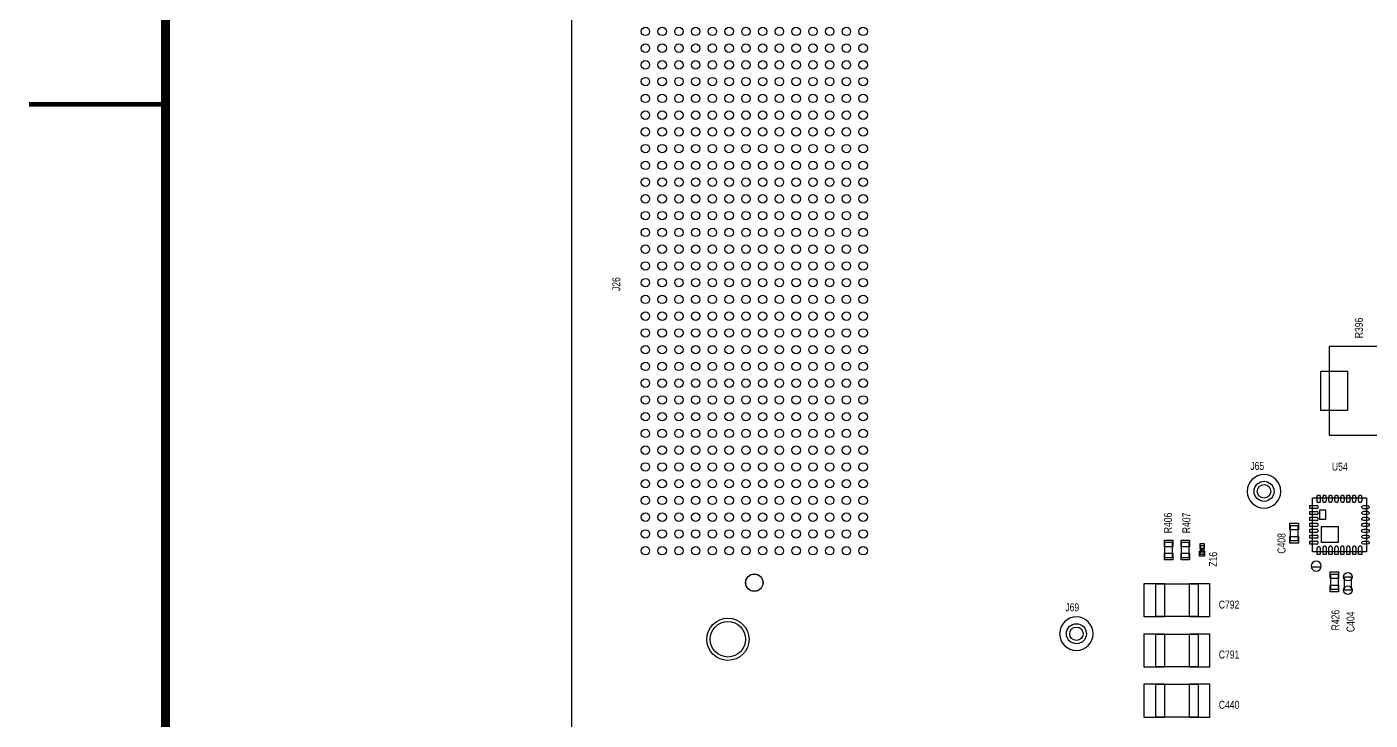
# Model space of a CAD drawing. Extents: x -13164 to 30582, y -10288 to 18382.
# Drawn here: x -13164 to -7150, y 1315 to 4419 of the extents above; entities that cross this region are included whole.
import ezdxf
from ezdxf.enums import TextEntityAlignment as Align

# ---------------------------------------------------------------- set-up
doc = ezdxf.new("R2010")
doc.units = 0
doc.layers.add('DF_ASSEMBLY_NOTES', color=2, linetype='CONTINUOUS')
doc.layers.add('DF_OUTLINE', color=110, linetype='CONTINUOUS')

# ---------------------------------------------------------------- blocks, each defined once
blk = doc.blocks.new('FIGURE_SQUARE')
blk.add_lwpolyline([(-0.5, -0.5), (-0.5, 0.5), (0.5, 0.5), (0.5, -0.5)], close=True)
blk = doc.blocks.new('FIGURE_OBLONG')
blk.add_lwpolyline([(-0.5, -0.125), (-0.5, 0.125), (-0.416, 0.375), (-0.25, 0.5), (0.25, 0.5), (0.416, 0.375), (0.5, 0.125), (0.5, -0.125), (0.416, -0.375), (0.25, -0.5), (-0.25, -0.5), (-0.416, -0.375)], close=True)
blk = doc.blocks.new('FIGURE_CIRCLE')
blk.add_circle((0, 0), 0.5)

msp = doc.modelspace()

# ---------------------------------------------------------------- linework, layer by layer
at = {"layer": 'DF_ASSEMBLY_NOTES'}
for points in [[(-10724.7765, 14363.0372), (-10724.7765, -3353.4988), (1086.2415, -3353.4988), (1086.2415, 14363.0372), (-10724.7765, 14363.0372)], [(-7334.0685, 2591.9342), (-6790.773, 2591.9342), (-6790.773, 2987.6042), (-7334.0685, 2987.6042), (-7334.0685, 2591.9342)], [(-7408.4835, 2068.7012), (-7408.4835, 2310.8327), (-7166.358, 2310.8327), (-7166.358, 2068.7012), (-7408.4835, 2068.7012)], [(-7389.3015, 2262.4142), (-7420.0035, 2262.4142), (-7420.0035, 2276.5742)], [(-7420.0035, 2276.5742), (-7389.3015, 2276.5742)], [(-7389.3015, 2235.8327), (-7420.0035, 2235.8327), (-7420.0035, 2249.9927)], [(-7420.0035, 2249.9927), (-7389.3015, 2249.9927)], [(-7471.92, 2119.2692), (-7471.92, 2185.2692), (-7507.92, 2185.2692), (-7507.92, 2119.2692), (-7471.92, 2119.2692)], [(-7389.3015, 2209.2692), (-7420.0035, 2209.2692), (-7420.0035, 2223.4292)], [(-7420.0035, 2223.4292), (-7389.3015, 2223.4292)], [(-7389.3015, 2182.6892), (-7420.0035, 2182.6892), (-7420.0035, 2196.8492)], [(-7420.0035, 2196.8492), (-7389.3015, 2196.8492)], [(-7389.3015, 2156.1092), (-7420.0035, 2156.1092), (-7420.0035, 2170.2692)], [(-7420.0035, 2170.2692), (-7389.3015, 2170.2692)], [(-8034.42, 2044.2692), (-8034.42, 2110.2692), (-8070.42, 2110.2692), (-8070.42, 2044.2692), (-8034.42, 2044.2692)], [(-7995.42, 2110.2692), (-7995.42, 2044.2692), (-7959.42, 2044.2692), (-7959.42, 2110.2692), (-7995.42, 2110.2692)], [(-7389.3015, 2129.5457), (-7420.0035, 2129.5457), (-7420.0035, 2143.7057)], [(-7420.0035, 2143.7057), (-7389.3015, 2143.7057)], [(-7389.3015, 2102.9642), (-7420.0035, 2102.9642), (-7420.0035, 2117.1242)], [(-7420.0035, 2117.1242), (-7389.3015, 2117.1242)], [(-7891.7835, 2104.7357), (-7913.0565, 2104.7357), (-7913.0565, 2084.0657), (-7907.145, 2084.0657), (-7907.145, 2069.3027), (-7897.695, 2069.3027), (-7897.695, 2084.0657), (-7891.7835, 2084.0657), (-7891.7835, 2104.7357)], [(-7893.42, 2058.5192), (-7893.42, 2096.0192), (-7911.42, 2096.0192), (-7911.42, 2058.5192), (-7893.42, 2058.5192)], [(-7893.42, 2070.5192), (-7893.42, 2084.0192), (-7911.42, 2084.0192), (-7911.42, 2070.5192), (-7893.42, 2070.5192)], [(-7373.358, 2085.2477), (-7373.358, 2056.8947), (-7387.518, 2056.8947)], [(-7387.518, 2056.8947), (-7387.518, 2085.2477)], [(-7346.7765, 2087.8877), (-7346.7765, 2057.1857), (-7360.9365, 2057.1857)], [(-7360.9365, 2057.1857), (-7360.9365, 2087.8877)], [(-7320.1965, 2087.8877), (-7320.1965, 2057.1857), (-7334.3565, 2057.1857)], [(-7334.3565, 2057.1857), (-7334.3565, 2087.8877)], [(-7293.627, 2087.8877), (-7293.627, 2057.1857), (-7307.787, 2057.1857)], [(-7307.787, 2057.1857), (-7307.787, 2087.8877)], [(-7267.053, 2087.8877), (-7267.053, 2057.1857), (-7281.213, 2057.1857)], [(-7281.213, 2057.1857), (-7281.213, 2087.8877)], [(-7240.4835, 2087.8877), (-7240.4835, 2057.1857), (-7254.6435, 2057.1857)], [(-7254.6435, 2057.1857), (-7254.6435, 2087.8877)], [(-7213.9035, 2087.8877), (-7213.9035, 2057.1857), (-7228.0635, 2057.1857)], [(-7228.0635, 2057.1857), (-7228.0635, 2087.8877)], [(-7187.322, 2087.8877), (-7187.322, 2057.1857), (-7201.482, 2057.1857)], [(-7201.482, 2057.1857), (-7201.482, 2087.8877)], [(-7413.4304, 2001.5012), (-7369.0004, 2001.5012)], [(-8109.42, 1778.7692), (-8109.42, 1925.7692), (-7920.42, 1925.7692), (-7920.42, 1778.7692), (-8109.42, 1778.7692)], [(-7291.92, 1901.7692), (-7291.92, 1967.7692), (-7327.92, 1967.7692), (-7327.92, 1901.7692), (-7291.92, 1901.7692)], [(-7234.92, 1957.2692), (-7234.92, 1897.2692), (-7264.92, 1897.2692), (-7264.92, 1957.2692), (-7234.92, 1957.2692)], [(-8109.42, 1553.7692), (-8109.42, 1700.7692), (-7920.42, 1700.7692), (-7920.42, 1553.7692), (-8109.42, 1553.7692)], [(-8109.42, 1328.7692), (-8109.42, 1475.7692), (-7920.42, 1475.7692), (-7920.42, 1328.7692), (-8109.42, 1328.7692)]]:
    msp.add_lwpolyline(points, dxfattribs=at)
for points in [[(-7549.92, 2339.7677, 1), (-7699.92, 2339.7677, 1), (-7549.92, 2339.7677)], [(-7382.2095, 2269.4942, 0.41471), (-7389.3015, 2276.5742)], [(-7389.3015, 2262.4142, 0.41471), (-7382.2095, 2269.4942)], [(-7382.2095, 2242.9127, 0.41471), (-7389.3015, 2249.9927)], [(-7389.3015, 2235.8327, 0.41471), (-7382.2095, 2242.9127)], [(-7382.2095, 2216.3492, 0.41471), (-7389.3015, 2223.4292)], [(-7389.3015, 2209.2692, 0.41471), (-7382.2095, 2216.3492)], [(-7382.2095, 2189.7692, 0.41471), (-7389.3015, 2196.8492)], [(-7389.3015, 2182.6892, 0.41471), (-7382.2095, 2189.7692)], [(-7382.2095, 2163.1892, 0.41471), (-7389.3015, 2170.2692)], [(-7389.3015, 2156.1092, 0.41471), (-7382.2095, 2163.1892)], [(-7382.2095, 2136.6257, 0.41471), (-7389.3015, 2143.7057)], [(-7389.3015, 2129.5457, 0.41471), (-7382.2095, 2136.6257)], [(-7382.2095, 2110.0442, 0.41471), (-7389.3015, 2117.1242)], [(-7389.3015, 2102.9642, 0.41471), (-7382.2095, 2110.0442)], [(-7380.438, 2092.3277, 0.414214), (-7387.518, 2085.2477)], [(-7373.358, 2085.2477, 0.414214), (-7380.438, 2092.3277)], [(-7353.8565, 2094.9797, 0.41471), (-7360.9365, 2087.8877)], [(-7346.7765, 2087.8877, 0.41471), (-7353.8565, 2094.9797)], [(-7327.2765, 2094.9797, 0.41471), (-7334.3565, 2087.8877)], [(-7320.1965, 2087.8877, 0.41471), (-7327.2765, 2094.9797)], [(-7300.707, 2094.9797, 0.41471), (-7307.787, 2087.8877)], [(-7293.627, 2087.8877, 0.41471), (-7300.707, 2094.9797)], [(-7274.133, 2094.9797, 0.41471), (-7281.213, 2087.8877)], [(-7267.053, 2087.8877, 0.41471), (-7274.133, 2094.9797)], [(-7247.5635, 2094.9797, 0.41471), (-7254.6435, 2087.8877)], [(-7240.4835, 2087.8877, 0.41471), (-7247.5635, 2094.9797)], [(-7220.9835, 2094.9797, 0.41471), (-7228.0635, 2087.8877)], [(-7213.9035, 2087.8877, 0.41471), (-7220.9835, 2094.9797)], [(-7194.402, 2094.9797, 0.41471), (-7201.482, 2087.8877)], [(-7187.322, 2087.8877, 0.41471), (-7194.402, 2094.9797)], [(-7368.7216, 2005.0314, 1), (-7413.7092, 2005.0314, 1), (-7368.7216, 2005.0314)], [(-8389.92, 1702.2677, 1), (-8539.92, 1702.2677, 1), (-8389.92, 1702.2677)]]:
    msp.add_lwpolyline(points, format="xyb", dxfattribs=at)
at = {"layer": 'DF_OUTLINE'}
for points, const_width in [([(-12543.311, -9692.519), (29956.689, -9692.519), (29956.689, 17807.481), (-12543.311, 17807.481), (-12543.311, -9692.519)], 40.161), ([(-12553.547, 4072.441), (-13153.547, 4072.441)], 20.079)]:
    msp.add_lwpolyline(points, dxfattribs=dict(at, const_width=const_width))

# ---------------------------------------------------------------- block references
at = {"layer": 'DF_ASSEMBLY_NOTES'}
for name, p, xscale, yscale in [('FIGURE_CIRCLE', (-10394.475, 4399.0622), 37.8, 37.8), ('FIGURE_CIRCLE', (-10319.475, 4399.0622), 37.8, 37.8), ('FIGURE_CIRCLE', (-10244.475, 4399.0622), 37.8, 37.8), ('FIGURE_CIRCLE', (-10169.475, 4399.0622), 37.8, 37.8), ('FIGURE_CIRCLE', (-10094.475, 4399.0622), 37.8, 37.8), ('FIGURE_CIRCLE', (-10019.475, 4399.0622), 37.8, 37.8), ('FIGURE_CIRCLE', (-9944.475, 4399.0622), 37.8, 37.8), ('FIGURE_CIRCLE', (-9869.475, 4399.0622), 37.8, 37.8), ('FIGURE_CIRCLE', (-9794.475, 4399.0622), 37.8, 37.8), ('FIGURE_CIRCLE', (-9719.475, 4399.0622), 37.8, 37.8), ('FIGURE_CIRCLE', (-9644.475, 4399.0622), 37.8, 37.8), ('FIGURE_CIRCLE', (-9569.475, 4399.0622), 37.8, 37.8), ('FIGURE_CIRCLE', (-9494.475, 4399.0622), 37.8, 37.8), ('FIGURE_CIRCLE', (-9419.475, 4399.0622), 37.8, 37.8), ('FIGURE_CIRCLE', (-10394.475, 4324.0622), 37.8, 37.8), ('FIGURE_CIRCLE', (-10319.475, 4324.0622), 37.8, 37.8), ('FIGURE_CIRCLE', (-10244.475, 4324.0622), 37.8, 37.8), ('FIGURE_CIRCLE', (-10169.475, 4324.0622), 37.8, 37.8), ('FIGURE_CIRCLE', (-10094.475, 4324.0622), 37.8, 37.8), ('FIGURE_CIRCLE', (-10019.475, 4324.0622), 37.8, 37.8), ('FIGURE_CIRCLE', (-9944.475, 4324.0622), 37.8, 37.8), ('FIGURE_CIRCLE', (-9869.475, 4324.0622), 37.8, 37.8), ('FIGURE_CIRCLE', (-9794.475, 4324.0622), 37.8, 37.8), ('FIGURE_CIRCLE', (-9719.475, 4324.0622), 37.8, 37.8), ('FIGURE_CIRCLE', (-9644.475, 4324.0622), 37.8, 37.8), ('FIGURE_CIRCLE', (-9569.475, 4324.0622), 37.8, 37.8), ('FIGURE_CIRCLE', (-9494.475, 4324.0622), 37.8, 37.8), ('FIGURE_CIRCLE', (-9419.475, 4324.0622), 37.8, 37.8), ('FIGURE_CIRCLE', (-10394.475, 4249.0622), 37.8, 37.8), ('FIGURE_CIRCLE', (-10319.475, 4249.0622), 37.8, 37.8), ('FIGURE_CIRCLE', (-10244.475, 4249.0622), 37.8, 37.8), ('FIGURE_CIRCLE', (-10169.475, 4249.0622), 37.8, 37.8), ('FIGURE_CIRCLE', (-10094.475, 4249.0622), 37.8, 37.8), ('FIGURE_CIRCLE', (-10019.475, 4249.0622), 37.8, 37.8), ('FIGURE_CIRCLE', (-9944.475, 4249.0622), 37.8, 37.8), ('FIGURE_CIRCLE', (-9869.475, 4249.0622), 37.8, 37.8), ('FIGURE_CIRCLE', (-9794.475, 4249.0622), 37.8, 37.8), ('FIGURE_CIRCLE', (-9719.475, 4249.0622), 37.8, 37.8), ('FIGURE_CIRCLE', (-9644.475, 4249.0622), 37.8, 37.8), ('FIGURE_CIRCLE', (-9569.475, 4249.0622), 37.8, 37.8), ('FIGURE_CIRCLE', (-9494.475, 4249.0622), 37.8, 37.8), ('FIGURE_CIRCLE', (-9419.475, 4249.0622), 37.8, 37.8), ('FIGURE_CIRCLE', (-10394.475, 4174.0622), 37.8, 37.8), ('FIGURE_CIRCLE', (-10319.475, 4174.0622), 37.8, 37.8), ('FIGURE_CIRCLE', (-10244.475, 4174.0622), 37.8, 37.8), ('FIGURE_CIRCLE', (-10169.475, 4174.0622), 37.8, 37.8), ('FIGURE_CIRCLE', (-10094.475, 4174.0622), 37.8, 37.8), ('FIGURE_CIRCLE', (-10019.475, 4174.0622), 37.8, 37.8), ('FIGURE_CIRCLE', (-9944.475, 4174.0622), 37.8, 37.8), ('FIGURE_CIRCLE', (-9869.475, 4174.0622), 37.8, 37.8), ('FIGURE_CIRCLE', (-9794.475, 4174.0622), 37.8, 37.8), ('FIGURE_CIRCLE', (-9719.475, 4174.0622), 37.8, 37.8), ('FIGURE_CIRCLE', (-9644.475, 4174.0622), 37.8, 37.8), ('FIGURE_CIRCLE', (-9569.475, 4174.0622), 37.8, 37.8), ('FIGURE_CIRCLE', (-9494.475, 4174.0622), 37.8, 37.8), ('FIGURE_CIRCLE', (-9419.475, 4174.0622), 37.8, 37.8), ('FIGURE_CIRCLE', (-10394.475, 4099.0622), 37.8, 37.8), ('FIGURE_CIRCLE', (-10319.475, 4099.0622), 37.8, 37.8), ('FIGURE_CIRCLE', (-10244.475, 4099.0622), 37.8, 37.8), ('FIGURE_CIRCLE', (-10169.475, 4099.0622), 37.8, 37.8), ('FIGURE_CIRCLE', (-10094.475, 4099.0622), 37.8, 37.8), ('FIGURE_CIRCLE', (-10019.475, 4099.0622), 37.8, 37.8), ('FIGURE_CIRCLE', (-9944.475, 4099.0622), 37.8, 37.8), ('FIGURE_CIRCLE', (-9869.475, 4099.0622), 37.8, 37.8), ('FIGURE_CIRCLE', (-9794.475, 4099.0622), 37.8, 37.8), ('FIGURE_CIRCLE', (-9719.475, 4099.0622), 37.8, 37.8), ('FIGURE_CIRCLE', (-9644.475, 4099.0622), 37.8, 37.8), ('FIGURE_CIRCLE', (-9569.475, 4099.0622), 37.8, 37.8), ('FIGURE_CIRCLE', (-9494.475, 4099.0622), 37.8, 37.8), ('FIGURE_CIRCLE', (-9419.475, 4099.0622), 37.8, 37.8), ('FIGURE_CIRCLE', (-10394.475, 4024.0622), 37.8, 37.8), ('FIGURE_CIRCLE', (-10319.475, 4024.0622), 37.8, 37.8), ('FIGURE_CIRCLE', (-10244.475, 4024.0622), 37.8, 37.8), ('FIGURE_CIRCLE', (-10169.475, 4024.0622), 37.8, 37.8), ('FIGURE_CIRCLE', (-10094.475, 4024.0622), 37.8, 37.8), ('FIGURE_CIRCLE', (-10019.475, 4024.0622), 37.8, 37.8), ('FIGURE_CIRCLE', (-9944.475, 4024.0622), 37.8, 37.8), ('FIGURE_CIRCLE', (-9869.475, 4024.0622), 37.8, 37.8), ('FIGURE_CIRCLE', (-9794.475, 4024.0622), 37.8, 37.8), ('FIGURE_CIRCLE', (-9719.475, 4024.0622), 37.8, 37.8), ('FIGURE_CIRCLE', (-9644.475, 4024.0622), 37.8, 37.8), ('FIGURE_CIRCLE', (-9569.475, 4024.0622), 37.8, 37.8), ('FIGURE_CIRCLE', (-9494.475, 4024.0622), 37.8, 37.8), ('FIGURE_CIRCLE', (-9419.475, 4024.0622), 37.8, 37.8), ('FIGURE_CIRCLE', (-10394.475, 3949.0622), 37.8, 37.8), ('FIGURE_CIRCLE', (-10319.475, 3949.0622), 37.8, 37.8), ('FIGURE_CIRCLE', (-10244.475, 3949.0622), 37.8, 37.8), ('FIGURE_CIRCLE', (-10169.475, 3949.0622), 37.8, 37.8), ('FIGURE_CIRCLE', (-10094.475, 3949.0622), 37.8, 37.8), ('FIGURE_CIRCLE', (-10019.475, 3949.0622), 37.8, 37.8), ('FIGURE_CIRCLE', (-9944.475, 3949.0622), 37.8, 37.8), ('FIGURE_CIRCLE', (-9869.475, 3949.0622), 37.8, 37.8), ('FIGURE_CIRCLE', (-9794.475, 3949.0622), 37.8, 37.8), ('FIGURE_CIRCLE', (-9719.475, 3949.0622), 37.8, 37.8), ('FIGURE_CIRCLE', (-9644.475, 3949.0622), 37.8, 37.8), ('FIGURE_CIRCLE', (-9569.475, 3949.0622), 37.8, 37.8), ('FIGURE_CIRCLE', (-9494.475, 3949.0622), 37.8, 37.8), ('FIGURE_CIRCLE', (-9419.475, 3949.0622), 37.8, 37.8), ('FIGURE_CIRCLE', (-10394.475, 3874.0622), 37.8, 37.8), ('FIGURE_CIRCLE', (-10319.475, 3874.0622), 37.8, 37.8), ('FIGURE_CIRCLE', (-10244.475, 3874.0622), 37.8, 37.8), ('FIGURE_CIRCLE', (-10169.475, 3874.0622), 37.8, 37.8), ('FIGURE_CIRCLE', (-10094.475, 3874.0622), 37.8, 37.8), ('FIGURE_CIRCLE', (-10019.475, 3874.0622), 37.8, 37.8), ('FIGURE_CIRCLE', (-9944.475, 3874.0622), 37.8, 37.8), ('FIGURE_CIRCLE', (-9869.475, 3874.0622), 37.8, 37.8), ('FIGURE_CIRCLE', (-9794.475, 3874.0622), 37.8, 37.8), ('FIGURE_CIRCLE', (-9719.475, 3874.0622), 37.8, 37.8), ('FIGURE_CIRCLE', (-9644.475, 3874.0622), 37.8, 37.8), ('FIGURE_CIRCLE', (-9569.475, 3874.0622), 37.8, 37.8), ('FIGURE_CIRCLE', (-9494.475, 3874.0622), 37.8, 37.8), ('FIGURE_CIRCLE', (-9419.475, 3874.0622), 37.8, 37.8), ('FIGURE_CIRCLE', (-10394.475, 3799.0622), 37.8, 37.8), ('FIGURE_CIRCLE', (-10319.475, 3799.0622), 37.8, 37.8), ('FIGURE_CIRCLE', (-10244.475, 3799.0622), 37.8, 37.8), ('FIGURE_CIRCLE', (-10169.475, 3799.0622), 37.8, 37.8), ('FIGURE_CIRCLE', (-10094.475, 3799.0622), 37.8, 37.8), ('FIGURE_CIRCLE', (-10019.475, 3799.0622), 37.8, 37.8), ('FIGURE_CIRCLE', (-9944.475, 3799.0622), 37.8, 37.8), ('FIGURE_CIRCLE', (-9869.475, 3799.0622), 37.8, 37.8), ('FIGURE_CIRCLE', (-9794.475, 3799.0622), 37.8, 37.8), ('FIGURE_CIRCLE', (-9719.475, 3799.0622), 37.8, 37.8), ('FIGURE_CIRCLE', (-9644.475, 3799.0622), 37.8, 37.8), ('FIGURE_CIRCLE', (-9569.475, 3799.0622), 37.8, 37.8), ('FIGURE_CIRCLE', (-9494.475, 3799.0622), 37.8, 37.8), ('FIGURE_CIRCLE', (-9419.475, 3799.0622), 37.8, 37.8), ('FIGURE_CIRCLE', (-10394.475, 3724.0622), 37.8, 37.8), ('FIGURE_CIRCLE', (-10319.475, 3724.0622), 37.8, 37.8), ('FIGURE_CIRCLE', (-10244.475, 3724.0622), 37.8, 37.8), ('FIGURE_CIRCLE', (-10169.475, 3724.0622), 37.8, 37.8), ('FIGURE_CIRCLE', (-10094.475, 3724.0622), 37.8, 37.8), ('FIGURE_CIRCLE', (-10019.475, 3724.0622), 37.8, 37.8), ('FIGURE_CIRCLE', (-9944.475, 3724.0622), 37.8, 37.8), ('FIGURE_CIRCLE', (-9869.475, 3724.0622), 37.8, 37.8), ('FIGURE_CIRCLE', (-9794.475, 3724.0622), 37.8, 37.8), ('FIGURE_CIRCLE', (-9719.475, 3724.0622), 37.8, 37.8), ('FIGURE_CIRCLE', (-9644.475, 3724.0622), 37.8, 37.8), ('FIGURE_CIRCLE', (-9569.475, 3724.0622), 37.8, 37.8), ('FIGURE_CIRCLE', (-9494.475, 3724.0622), 37.8, 37.8), ('FIGURE_CIRCLE', (-9419.475, 3724.0622), 37.8, 37.8), ('FIGURE_CIRCLE', (-10394.475, 3649.0622), 37.8, 37.8), ('FIGURE_CIRCLE', (-10319.475, 3649.0622), 37.8, 37.8), ('FIGURE_CIRCLE', (-10244.475, 3649.0622), 37.8, 37.8), ('FIGURE_CIRCLE', (-10169.475, 3649.0622), 37.8, 37.8), ('FIGURE_CIRCLE', (-10094.475, 3649.0622), 37.8, 37.8), ('FIGURE_CIRCLE', (-10019.475, 3649.0622), 37.8, 37.8), ('FIGURE_CIRCLE', (-9944.475, 3649.0622), 37.8, 37.8), ('FIGURE_CIRCLE', (-9869.475, 3649.0622), 37.8, 37.8), ('FIGURE_CIRCLE', (-9794.475, 3649.0622), 37.8, 37.8), ('FIGURE_CIRCLE', (-9719.475, 3649.0622), 37.8, 37.8), ('FIGURE_CIRCLE', (-9644.475, 3649.0622), 37.8, 37.8), ('FIGURE_CIRCLE', (-9569.475, 3649.0622), 37.8, 37.8), ('FIGURE_CIRCLE', (-9494.475, 3649.0622), 37.8, 37.8), ('FIGURE_CIRCLE', (-9419.475, 3649.0622), 37.8, 37.8), ('FIGURE_CIRCLE', (-10394.475, 3574.0622), 37.8, 37.8), ('FIGURE_CIRCLE', (-10319.475, 3574.0622), 37.8, 37.8), ('FIGURE_CIRCLE', (-10244.475, 3574.0622), 37.8, 37.8), ('FIGURE_CIRCLE', (-10169.475, 3574.0622), 37.8, 37.8), ('FIGURE_CIRCLE', (-10094.475, 3574.0622), 37.8, 37.8), ('FIGURE_CIRCLE', (-10019.475, 3574.0622), 37.8, 37.8), ('FIGURE_CIRCLE', (-9944.475, 3574.0622), 37.8, 37.8), ('FIGURE_CIRCLE', (-9869.475, 3574.0622), 37.8, 37.8), ('FIGURE_CIRCLE', (-9794.475, 3574.0622), 37.8, 37.8), ('FIGURE_CIRCLE', (-9719.475, 3574.0622), 37.8, 37.8), ('FIGURE_CIRCLE', (-9644.475, 3574.0622), 37.8, 37.8), ('FIGURE_CIRCLE', (-9569.475, 3574.0622), 37.8, 37.8), ('FIGURE_CIRCLE', (-9494.475, 3574.0622), 37.8, 37.8), ('FIGURE_CIRCLE', (-9419.475, 3574.0622), 37.8, 37.8), ('FIGURE_CIRCLE', (-10394.475, 3499.0622), 37.8, 37.8), ('FIGURE_CIRCLE', (-10319.475, 3499.0622), 37.8, 37.8), ('FIGURE_CIRCLE', (-10244.475, 3499.0622), 37.8, 37.8), ('FIGURE_CIRCLE', (-10169.475, 3499.0622), 37.8, 37.8), ('FIGURE_CIRCLE', (-10094.475, 3499.0622), 37.8, 37.8), ('FIGURE_CIRCLE', (-10019.475, 3499.0622), 37.8, 37.8), ('FIGURE_CIRCLE', (-9944.475, 3499.0622), 37.8, 37.8), ('FIGURE_CIRCLE', (-9869.475, 3499.0622), 37.8, 37.8), ('FIGURE_CIRCLE', (-9794.475, 3499.0622), 37.8, 37.8), ('FIGURE_CIRCLE', (-9719.475, 3499.0622), 37.8, 37.8), ('FIGURE_CIRCLE', (-9644.475, 3499.0622), 37.8, 37.8), ('FIGURE_CIRCLE', (-9569.475, 3499.0622), 37.8, 37.8), ('FIGURE_CIRCLE', (-9494.475, 3499.0622), 37.8, 37.8), ('FIGURE_CIRCLE', (-9419.475, 3499.0622), 37.8, 37.8), ('FIGURE_CIRCLE', (-10394.475, 3424.0622), 37.8, 37.8), ('FIGURE_CIRCLE', (-10319.475, 3424.0622), 37.8, 37.8), ('FIGURE_CIRCLE', (-10244.475, 3424.0622), 37.8, 37.8), ('FIGURE_CIRCLE', (-10169.475, 3424.0622), 37.8, 37.8), ('FIGURE_CIRCLE', (-10094.475, 3424.0622), 37.8, 37.8), ('FIGURE_CIRCLE', (-10019.475, 3424.0622), 37.8, 37.8), ('FIGURE_CIRCLE', (-9944.475, 3424.0622), 37.8, 37.8), ('FIGURE_CIRCLE', (-9869.475, 3424.0622), 37.8, 37.8), ('FIGURE_CIRCLE', (-9794.475, 3424.0622), 37.8, 37.8), ('FIGURE_CIRCLE', (-9719.475, 3424.0622), 37.8, 37.8), ('FIGURE_CIRCLE', (-9644.475, 3424.0622), 37.8, 37.8), ('FIGURE_CIRCLE', (-9569.475, 3424.0622), 37.8, 37.8), ('FIGURE_CIRCLE', (-9494.475, 3424.0622), 37.8, 37.8), ('FIGURE_CIRCLE', (-9419.475, 3424.0622), 37.8, 37.8), ('FIGURE_CIRCLE', (-10394.475, 3349.0622), 37.8, 37.8), ('FIGURE_CIRCLE', (-10319.475, 3349.0622), 37.8, 37.8), ('FIGURE_CIRCLE', (-10244.475, 3349.0622), 37.8, 37.8), ('FIGURE_CIRCLE', (-10169.475, 3349.0622), 37.8, 37.8), ('FIGURE_CIRCLE', (-10094.475, 3349.0622), 37.8, 37.8), ('FIGURE_CIRCLE', (-10019.475, 3349.0622), 37.8, 37.8), ('FIGURE_CIRCLE', (-9944.475, 3349.0622), 37.8, 37.8), ('FIGURE_CIRCLE', (-9869.475, 3349.0622), 37.8, 37.8), ('FIGURE_CIRCLE', (-9794.475, 3349.0622), 37.8, 37.8), ('FIGURE_CIRCLE', (-9719.475, 3349.0622), 37.8, 37.8), ('FIGURE_CIRCLE', (-9644.475, 3349.0622), 37.8, 37.8), ('FIGURE_CIRCLE', (-9569.475, 3349.0622), 37.8, 37.8), ('FIGURE_CIRCLE', (-9494.475, 3349.0622), 37.8, 37.8), ('FIGURE_CIRCLE', (-9419.475, 3349.0622), 37.8, 37.8), ('FIGURE_CIRCLE', (-10394.475, 3274.0622), 37.8, 37.8), ('FIGURE_CIRCLE', (-10319.475, 3274.0622), 37.8, 37.8), ('FIGURE_CIRCLE', (-10244.475, 3274.0622), 37.8, 37.8), ('FIGURE_CIRCLE', (-10169.475, 3274.0622), 37.8, 37.8), ('FIGURE_CIRCLE', (-10094.475, 3274.0622), 37.8, 37.8), ('FIGURE_CIRCLE', (-10019.475, 3274.0622), 37.8, 37.8), ('FIGURE_CIRCLE', (-9944.475, 3274.0622), 37.8, 37.8), ('FIGURE_CIRCLE', (-9869.475, 3274.0622), 37.8, 37.8), ('FIGURE_CIRCLE', (-9794.475, 3274.0622), 37.8, 37.8), ('FIGURE_CIRCLE', (-9719.475, 3274.0622), 37.8, 37.8), ('FIGURE_CIRCLE', (-9644.475, 3274.0622), 37.8, 37.8), ('FIGURE_CIRCLE', (-9569.475, 3274.0622), 37.8, 37.8), ('FIGURE_CIRCLE', (-9494.475, 3274.0622), 37.8, 37.8), ('FIGURE_CIRCLE', (-9419.475, 3274.0622), 37.8, 37.8), ('FIGURE_CIRCLE', (-10394.475, 3199.0622), 37.8, 37.8), ('FIGURE_CIRCLE', (-10319.475, 3199.0622), 37.8, 37.8), ('FIGURE_CIRCLE', (-10244.475, 3199.0622), 37.8, 37.8), ('FIGURE_CIRCLE', (-10169.475, 3199.0622), 37.8, 37.8), ('FIGURE_CIRCLE', (-10094.475, 3199.0622), 37.8, 37.8), ('FIGURE_CIRCLE', (-10019.475, 3199.0622), 37.8, 37.8), ('FIGURE_CIRCLE', (-9944.475, 3199.0622), 37.8, 37.8), ('FIGURE_CIRCLE', (-9869.475, 3199.0622), 37.8, 37.8), ('FIGURE_CIRCLE', (-9794.475, 3199.0622), 37.8, 37.8), ('FIGURE_CIRCLE', (-9719.475, 3199.0622), 37.8, 37.8), ('FIGURE_CIRCLE', (-9644.475, 3199.0622), 37.8, 37.8), ('FIGURE_CIRCLE', (-9569.475, 3199.0622), 37.8, 37.8), ('FIGURE_CIRCLE', (-9494.475, 3199.0622), 37.8, 37.8), ('FIGURE_CIRCLE', (-9419.475, 3199.0622), 37.8, 37.8), ('FIGURE_CIRCLE', (-10394.475, 3124.0622), 37.8, 37.8), ('FIGURE_CIRCLE', (-10319.475, 3124.0622), 37.8, 37.8), ('FIGURE_CIRCLE', (-10244.475, 3124.0622), 37.8, 37.8), ('FIGURE_CIRCLE', (-10169.475, 3124.0622), 37.8, 37.8), ('FIGURE_CIRCLE', (-10094.475, 3124.0622), 37.8, 37.8), ('FIGURE_CIRCLE', (-10019.475, 3124.0622), 37.8, 37.8), ('FIGURE_CIRCLE', (-9944.475, 3124.0622), 37.8, 37.8), ('FIGURE_CIRCLE', (-9869.475, 3124.0622), 37.8, 37.8), ('FIGURE_CIRCLE', (-9794.475, 3124.0622), 37.8, 37.8), ('FIGURE_CIRCLE', (-9719.475, 3124.0622), 37.8, 37.8), ('FIGURE_CIRCLE', (-9644.475, 3124.0622), 37.8, 37.8), ('FIGURE_CIRCLE', (-9569.475, 3124.0622), 37.8, 37.8), ('FIGURE_CIRCLE', (-9494.475, 3124.0622), 37.8, 37.8), ('FIGURE_CIRCLE', (-9419.475, 3124.0622), 37.8, 37.8), ('FIGURE_CIRCLE', (-10394.475, 3049.0622), 37.8, 37.8), ('FIGURE_CIRCLE', (-10319.475, 3049.0622), 37.8, 37.8), ('FIGURE_CIRCLE', (-10244.475, 3049.0622), 37.8, 37.8), ('FIGURE_CIRCLE', (-10169.475, 3049.0622), 37.8, 37.8), ('FIGURE_CIRCLE', (-10094.475, 3049.0622), 37.8, 37.8), ('FIGURE_CIRCLE', (-10019.475, 3049.0622), 37.8, 37.8), ('FIGURE_CIRCLE', (-9944.475, 3049.0622), 37.8, 37.8), ('FIGURE_CIRCLE', (-9869.475, 3049.0622), 37.8, 37.8), ('FIGURE_CIRCLE', (-9794.475, 3049.0622), 37.8, 37.8), ('FIGURE_CIRCLE', (-9719.475, 3049.0622), 37.8, 37.8), ('FIGURE_CIRCLE', (-9644.475, 3049.0622), 37.8, 37.8), ('FIGURE_CIRCLE', (-9569.475, 3049.0622), 37.8, 37.8), ('FIGURE_CIRCLE', (-9494.475, 3049.0622), 37.8, 37.8), ('FIGURE_CIRCLE', (-9419.475, 3049.0622), 37.8, 37.8), ('FIGURE_CIRCLE', (-10394.475, 2974.0622), 37.8, 37.8), ('FIGURE_CIRCLE', (-10319.475, 2974.0622), 37.8, 37.8), ('FIGURE_CIRCLE', (-10244.475, 2974.0622), 37.8, 37.8), ('FIGURE_CIRCLE', (-10169.475, 2974.0622), 37.8, 37.8), ('FIGURE_CIRCLE', (-10094.475, 2974.0622), 37.8, 37.8), ('FIGURE_CIRCLE', (-10019.475, 2974.0622), 37.8, 37.8), ('FIGURE_CIRCLE', (-9944.475, 2974.0622), 37.8, 37.8), ('FIGURE_CIRCLE', (-9869.475, 2974.0622), 37.8, 37.8), ('FIGURE_CIRCLE', (-9794.475, 2974.0622), 37.8, 37.8), ('FIGURE_CIRCLE', (-9719.475, 2974.0622), 37.8, 37.8), ('FIGURE_CIRCLE', (-9644.475, 2974.0622), 37.8, 37.8), ('FIGURE_CIRCLE', (-9569.475, 2974.0622), 37.8, 37.8), ('FIGURE_CIRCLE', (-9494.475, 2974.0622), 37.8, 37.8), ('FIGURE_CIRCLE', (-9419.475, 2974.0622), 37.8, 37.8), ('FIGURE_CIRCLE', (-10394.475, 2899.0622), 37.8, 37.8), ('FIGURE_CIRCLE', (-10319.475, 2899.0622), 37.8, 37.8), ('FIGURE_CIRCLE', (-10244.475, 2899.0622), 37.8, 37.8), ('FIGURE_CIRCLE', (-10169.475, 2899.0622), 37.8, 37.8), ('FIGURE_CIRCLE', (-10094.475, 2899.0622), 37.8, 37.8), ('FIGURE_CIRCLE', (-10019.475, 2899.0622), 37.8, 37.8), ('FIGURE_CIRCLE', (-9944.475, 2899.0622), 37.8, 37.8), ('FIGURE_CIRCLE', (-9869.475, 2899.0622), 37.8, 37.8), ('FIGURE_CIRCLE', (-9794.475, 2899.0622), 37.8, 37.8), ('FIGURE_CIRCLE', (-9719.475, 2899.0622), 37.8, 37.8), ('FIGURE_CIRCLE', (-9644.475, 2899.0622), 37.8, 37.8), ('FIGURE_CIRCLE', (-9569.475, 2899.0622), 37.8, 37.8), ('FIGURE_CIRCLE', (-9494.475, 2899.0622), 37.8, 37.8), ('FIGURE_CIRCLE', (-9419.475, 2899.0622), 37.8, 37.8), ('FIGURE_CIRCLE', (-10394.475, 2824.0622), 37.8, 37.8), ('FIGURE_CIRCLE', (-10319.475, 2824.0622), 37.8, 37.8), ('FIGURE_CIRCLE', (-10244.475, 2824.0622), 37.8, 37.8), ('FIGURE_CIRCLE', (-10169.475, 2824.0622), 37.8, 37.8), ('FIGURE_CIRCLE', (-10094.475, 2824.0622), 37.8, 37.8), ('FIGURE_CIRCLE', (-10019.475, 2824.0622), 37.8, 37.8), ('FIGURE_CIRCLE', (-9944.475, 2824.0622), 37.8, 37.8), ('FIGURE_CIRCLE', (-9869.475, 2824.0622), 37.8, 37.8), ('FIGURE_CIRCLE', (-9794.475, 2824.0622), 37.8, 37.8), ('FIGURE_CIRCLE', (-9719.475, 2824.0622), 37.8, 37.8), ('FIGURE_CIRCLE', (-9644.475, 2824.0622), 37.8, 37.8), ('FIGURE_CIRCLE', (-9569.475, 2824.0622), 37.8, 37.8), ('FIGURE_CIRCLE', (-9494.475, 2824.0622), 37.8, 37.8), ('FIGURE_CIRCLE', (-9419.475, 2824.0622), 37.8, 37.8), ('FIGURE_SQUARE', (-7310.64, 2789.7692), 118.695, 177.165), ('FIGURE_CIRCLE', (-10394.475, 2749.0622), 37.8, 37.8), ('FIGURE_CIRCLE', (-10319.475, 2749.0622), 37.8, 37.8), ('FIGURE_CIRCLE', (-10244.475, 2749.0622), 37.8, 37.8), ('FIGURE_CIRCLE', (-10169.475, 2749.0622), 37.8, 37.8), ('FIGURE_CIRCLE', (-10094.475, 2749.0622), 37.8, 37.8), ('FIGURE_CIRCLE', (-10019.475, 2749.0622), 37.8, 37.8), ('FIGURE_CIRCLE', (-9944.475, 2749.0622), 37.8, 37.8), ('FIGURE_CIRCLE', (-9869.475, 2749.0622), 37.8, 37.8), ('FIGURE_CIRCLE', (-9794.475, 2749.0622), 37.8, 37.8), ('FIGURE_CIRCLE', (-9719.475, 2749.0622), 37.8, 37.8), ('FIGURE_CIRCLE', (-9644.475, 2749.0622), 37.8, 37.8), ('FIGURE_CIRCLE', (-9569.475, 2749.0622), 37.8, 37.8), ('FIGURE_CIRCLE', (-9494.475, 2749.0622), 37.8, 37.8), ('FIGURE_CIRCLE', (-9419.475, 2749.0622), 37.8, 37.8), ('FIGURE_CIRCLE', (-10394.475, 2674.0622), 37.8, 37.8), ('FIGURE_CIRCLE', (-10319.475, 2674.0622), 37.8, 37.8), ('FIGURE_CIRCLE', (-10244.475, 2674.0622), 37.8, 37.8), ('FIGURE_CIRCLE', (-10169.475, 2674.0622), 37.8, 37.8), ('FIGURE_CIRCLE', (-10094.475, 2674.0622), 37.8, 37.8), ('FIGURE_CIRCLE', (-10019.475, 2674.0622), 37.8, 37.8), ('FIGURE_CIRCLE', (-9944.475, 2674.0622), 37.8, 37.8), ('FIGURE_CIRCLE', (-9869.475, 2674.0622), 37.8, 37.8), ('FIGURE_CIRCLE', (-9794.475, 2674.0622), 37.8, 37.8), ('FIGURE_CIRCLE', (-9719.475, 2674.0622), 37.8, 37.8), ('FIGURE_CIRCLE', (-9644.475, 2674.0622), 37.8, 37.8), ('FIGURE_CIRCLE', (-9569.475, 2674.0622), 37.8, 37.8), ('FIGURE_CIRCLE', (-9494.475, 2674.0622), 37.8, 37.8), ('FIGURE_CIRCLE', (-9419.475, 2674.0622), 37.8, 37.8), ('FIGURE_CIRCLE', (-10394.475, 2599.0622), 37.8, 37.8), ('FIGURE_CIRCLE', (-10319.475, 2599.0622), 37.8, 37.8), ('FIGURE_CIRCLE', (-10244.475, 2599.0622), 37.8, 37.8), ('FIGURE_CIRCLE', (-10169.475, 2599.0622), 37.8, 37.8), ('FIGURE_CIRCLE', (-10094.475, 2599.0622), 37.8, 37.8), ('FIGURE_CIRCLE', (-10019.475, 2599.0622), 37.8, 37.8), ('FIGURE_CIRCLE', (-9944.475, 2599.0622), 37.8, 37.8), ('FIGURE_CIRCLE', (-9869.475, 2599.0622), 37.8, 37.8), ('FIGURE_CIRCLE', (-9794.475, 2599.0622), 37.8, 37.8), ('FIGURE_CIRCLE', (-9719.475, 2599.0622), 37.8, 37.8), ('FIGURE_CIRCLE', (-9644.475, 2599.0622), 37.8, 37.8), ('FIGURE_CIRCLE', (-9569.475, 2599.0622), 37.8, 37.8), ('FIGURE_CIRCLE', (-9494.475, 2599.0622), 37.8, 37.8), ('FIGURE_CIRCLE', (-9419.475, 2599.0622), 37.8, 37.8), ('FIGURE_CIRCLE', (-10394.475, 2524.0622), 37.8, 37.8), ('FIGURE_CIRCLE', (-10319.475, 2524.0622), 37.8, 37.8), ('FIGURE_CIRCLE', (-10244.475, 2524.0622), 37.8, 37.8), ('FIGURE_CIRCLE', (-10169.475, 2524.0622), 37.8, 37.8), ('FIGURE_CIRCLE', (-10094.475, 2524.0622), 37.8, 37.8), ('FIGURE_CIRCLE', (-10019.475, 2524.0622), 37.8, 37.8), ('FIGURE_CIRCLE', (-9944.475, 2524.0622), 37.8, 37.8), ('FIGURE_CIRCLE', (-9869.475, 2524.0622), 37.8, 37.8), ('FIGURE_CIRCLE', (-9794.475, 2524.0622), 37.8, 37.8), ('FIGURE_CIRCLE', (-9719.475, 2524.0622), 37.8, 37.8), ('FIGURE_CIRCLE', (-9644.475, 2524.0622), 37.8, 37.8), ('FIGURE_CIRCLE', (-9569.475, 2524.0622), 37.8, 37.8), ('FIGURE_CIRCLE', (-9494.475, 2524.0622), 37.8, 37.8), ('FIGURE_CIRCLE', (-9419.475, 2524.0622), 37.8, 37.8), ('FIGURE_CIRCLE', (-10394.475, 2449.0622), 37.8, 37.8), ('FIGURE_CIRCLE', (-10319.475, 2449.0622), 37.8, 37.8), ('FIGURE_CIRCLE', (-10244.475, 2449.0622), 37.8, 37.8), ('FIGURE_CIRCLE', (-10169.475, 2449.0622), 37.8, 37.8), ('FIGURE_CIRCLE', (-10094.475, 2449.0622), 37.8, 37.8), ('FIGURE_CIRCLE', (-10019.475, 2449.0622), 37.8, 37.8), ('FIGURE_CIRCLE', (-9944.475, 2449.0622), 37.8, 37.8), ('FIGURE_CIRCLE', (-9869.475, 2449.0622), 37.8, 37.8), ('FIGURE_CIRCLE', (-9794.475, 2449.0622), 37.8, 37.8), ('FIGURE_CIRCLE', (-9719.475, 2449.0622), 37.8, 37.8), ('FIGURE_CIRCLE', (-9644.475, 2449.0622), 37.8, 37.8), ('FIGURE_CIRCLE', (-9569.475, 2449.0622), 37.8, 37.8), ('FIGURE_CIRCLE', (-9494.475, 2449.0622), 37.8, 37.8), ('FIGURE_CIRCLE', (-9419.475, 2449.0622), 37.8, 37.8), ('FIGURE_CIRCLE', (-10394.475, 2374.0622), 37.8, 37.8), ('FIGURE_CIRCLE', (-10319.475, 2374.0622), 37.8, 37.8), ('FIGURE_CIRCLE', (-10244.475, 2374.0622), 37.8, 37.8), ('FIGURE_CIRCLE', (-10169.475, 2374.0622), 37.8, 37.8), ('FIGURE_CIRCLE', (-10094.475, 2374.0622), 37.8, 37.8), ('FIGURE_CIRCLE', (-10019.475, 2374.0622), 37.8, 37.8), ('FIGURE_CIRCLE', (-9944.475, 2374.0622), 37.8, 37.8), ('FIGURE_CIRCLE', (-9869.475, 2374.0622), 37.8, 37.8), ('FIGURE_CIRCLE', (-9794.475, 2374.0622), 37.8, 37.8), ('FIGURE_CIRCLE', (-9719.475, 2374.0622), 37.8, 37.8), ('FIGURE_CIRCLE', (-9644.475, 2374.0622), 37.8, 37.8), ('FIGURE_CIRCLE', (-9569.475, 2374.0622), 37.8, 37.8), ('FIGURE_CIRCLE', (-9494.475, 2374.0622), 37.8, 37.8), ('FIGURE_CIRCLE', (-9419.475, 2374.0622), 37.8, 37.8), ('FIGURE_CIRCLE', (-7624.92, 2339.7692), 89.7585, 89.7585), ('FIGURE_CIRCLE', (-7624.92, 2339.7692), 60.2415, 60.2415), ('FIGURE_CIRCLE', (-10394.475, 2299.0622), 37.8, 37.8), ('FIGURE_CIRCLE', (-10319.475, 2299.0622), 37.8, 37.8), ('FIGURE_CIRCLE', (-10244.475, 2299.0622), 37.8, 37.8), ('FIGURE_CIRCLE', (-10169.475, 2299.0622), 37.8, 37.8), ('FIGURE_CIRCLE', (-10094.475, 2299.0622), 37.8, 37.8), ('FIGURE_CIRCLE', (-10019.475, 2299.0622), 37.8, 37.8), ('FIGURE_CIRCLE', (-9944.475, 2299.0622), 37.8, 37.8), ('FIGURE_CIRCLE', (-9869.475, 2299.0622), 37.8, 37.8), ('FIGURE_CIRCLE', (-9794.475, 2299.0622), 37.8, 37.8), ('FIGURE_CIRCLE', (-9719.475, 2299.0622), 37.8, 37.8), ('FIGURE_CIRCLE', (-9644.475, 2299.0622), 37.8, 37.8), ('FIGURE_CIRCLE', (-9569.475, 2299.0622), 37.8, 37.8), ('FIGURE_CIRCLE', (-9494.475, 2299.0622), 37.8, 37.8), ('FIGURE_CIRCLE', (-9419.475, 2299.0622), 37.8, 37.8), ('FIGURE_OBLONG', (-7380.438, 2306.4092), 14.7585, 32.475), ('FIGURE_OBLONG', (-7353.8565, 2306.4092), 14.7585, 32.475), ('FIGURE_OBLONG', (-7327.2765, 2306.4092), 14.7585, 32.475), ('FIGURE_OBLONG', (-7300.707, 2306.4092), 14.7585, 32.475), ('FIGURE_OBLONG', (-7274.133, 2306.4092), 14.7585, 32.475), ('FIGURE_OBLONG', (-7247.5635, 2306.4092), 14.7585, 32.475), ('FIGURE_OBLONG', (-7220.9835, 2306.4092), 14.7585, 32.475), ('FIGURE_OBLONG', (-7194.402, 2306.4092), 14.7585, 32.475), ('FIGURE_CIRCLE', (-10394.475, 2224.0622), 37.8, 37.8), ('FIGURE_CIRCLE', (-10319.475, 2224.0622), 37.8, 37.8), ('FIGURE_CIRCLE', (-10244.475, 2224.0622), 37.8, 37.8), ('FIGURE_CIRCLE', (-10169.475, 2224.0622), 37.8, 37.8), ('FIGURE_CIRCLE', (-10094.475, 2224.0622), 37.8, 37.8), ('FIGURE_CIRCLE', (-10019.475, 2224.0622), 37.8, 37.8), ('FIGURE_CIRCLE', (-9944.475, 2224.0622), 37.8, 37.8), ('FIGURE_CIRCLE', (-9869.475, 2224.0622), 37.8, 37.8), ('FIGURE_CIRCLE', (-9794.475, 2224.0622), 37.8, 37.8), ('FIGURE_CIRCLE', (-9719.475, 2224.0622), 37.8, 37.8), ('FIGURE_CIRCLE', (-9644.475, 2224.0622), 37.8, 37.8), ('FIGURE_CIRCLE', (-9569.475, 2224.0622), 37.8, 37.8), ('FIGURE_CIRCLE', (-9494.475, 2224.0622), 37.8, 37.8), ('FIGURE_CIRCLE', (-9419.475, 2224.0622), 37.8, 37.8), ('FIGURE_SQUARE', (-7362, 2234.9462), 25.3935, 43.11), ('FIGURE_OBLONG', (-7170.78, 2269.4942), 32.475, 14.7585), ('FIGURE_OBLONG', (-7170.78, 2242.9127), 32.475, 14.7585), ('FIGURE_CIRCLE', (-10394.475, 2149.0622), 37.8, 37.8), ('FIGURE_CIRCLE', (-10319.475, 2149.0622), 37.8, 37.8), ('FIGURE_CIRCLE', (-10244.475, 2149.0622), 37.8, 37.8), ('FIGURE_CIRCLE', (-10169.475, 2149.0622), 37.8, 37.8), ('FIGURE_CIRCLE', (-10094.475, 2149.0622), 37.8, 37.8), ('FIGURE_CIRCLE', (-10019.475, 2149.0622), 37.8, 37.8), ('FIGURE_CIRCLE', (-9944.475, 2149.0622), 37.8, 37.8), ('FIGURE_CIRCLE', (-9869.475, 2149.0622), 37.8, 37.8), ('FIGURE_CIRCLE', (-9794.475, 2149.0622), 37.8, 37.8), ('FIGURE_CIRCLE', (-9719.475, 2149.0622), 37.8, 37.8), ('FIGURE_CIRCLE', (-9644.475, 2149.0622), 37.8, 37.8), ('FIGURE_CIRCLE', (-9569.475, 2149.0622), 37.8, 37.8), ('FIGURE_CIRCLE', (-9494.475, 2149.0622), 37.8, 37.8), ('FIGURE_CIRCLE', (-9419.475, 2149.0622), 37.8, 37.8), ('FIGURE_SQUARE', (-7489.92, 2181.8027), 37.8015, 30.1185), ('FIGURE_SQUARE', (-7330.2285, 2146.3577), 73.8135, 72.6435), ('FIGURE_OBLONG', (-7170.78, 2216.3492), 32.475, 14.7585), ('FIGURE_OBLONG', (-7170.78, 2189.7692), 32.475, 14.7585), ('FIGURE_OBLONG', (-7170.78, 2163.1892), 32.475, 14.7585), ('FIGURE_SQUARE', (-8052.42, 2106.8027), 37.8015, 30.1185), ('FIGURE_SQUARE', (-7977.42, 2106.8027), 37.8015, 30.1185), ('FIGURE_SQUARE', (-7489.92, 2122.7357), 37.8015, 30.1185), ('FIGURE_OBLONG', (-7170.78, 2136.6257), 32.475, 14.7585), ('FIGURE_OBLONG', (-7170.78, 2110.0442), 32.475, 14.7585), ('FIGURE_CIRCLE', (-10394.475, 2074.0622), 37.8, 37.8), ('FIGURE_CIRCLE', (-10319.475, 2074.0622), 37.8, 37.8), ('FIGURE_CIRCLE', (-10244.475, 2074.0622), 37.8, 37.8), ('FIGURE_CIRCLE', (-10169.475, 2074.0622), 37.8, 37.8), ('FIGURE_CIRCLE', (-10094.475, 2074.0622), 37.8, 37.8), ('FIGURE_CIRCLE', (-10019.475, 2074.0622), 37.8, 37.8), ('FIGURE_CIRCLE', (-9944.475, 2074.0622), 37.8, 37.8), ('FIGURE_CIRCLE', (-9869.475, 2074.0622), 37.8, 37.8), ('FIGURE_CIRCLE', (-9794.475, 2074.0622), 37.8, 37.8), ('FIGURE_CIRCLE', (-9719.475, 2074.0622), 37.8, 37.8), ('FIGURE_CIRCLE', (-9644.475, 2074.0622), 37.8, 37.8), ('FIGURE_CIRCLE', (-9569.475, 2074.0622), 37.8, 37.8), ('FIGURE_CIRCLE', (-9494.475, 2074.0622), 37.8, 37.8), ('FIGURE_CIRCLE', (-9419.475, 2074.0622), 37.8, 37.8), ('FIGURE_SQUARE', (-8052.42, 2047.7357), 37.8015, 30.1185), ('FIGURE_SQUARE', (-7977.42, 2047.7357), 37.8015, 30.1185), ('FIGURE_SQUARE', (-7902.42, 2060.0192), 22.4415, 22.4415), ('FIGURE_CIRCLE', (-9906.975, 1930.8587), 77.9535, 77.9535), ('FIGURE_CIRCLE', (-9906.975, 1930.8587), 76.7715, 76.7715), ('FIGURE_SQUARE', (-8116.17, 1852.2692), 89.7585, 150), ('FIGURE_SQUARE', (-7913.67, 1852.2692), 89.7585, 150), ('FIGURE_SQUARE', (-7309.92, 1964.3027), 37.8015, 30.1185), ('FIGURE_CIRCLE', (-7249.92, 1957.2692), 37.8015, 37.8015), ('FIGURE_SQUARE', (-7309.92, 1905.2357), 37.8015, 30.1185), ('FIGURE_CIRCLE', (-7249.92, 1897.2692), 37.8015, 37.8015), ('FIGURE_CIRCLE', (-10025.085, 1677.5072), 188.97, 188.97), ('FIGURE_CIRCLE', (-10025.085, 1677.5072), 158.8635, 158.8635), ('FIGURE_CIRCLE', (-8464.9185, 1702.2677), 89.7585, 89.7585), ('FIGURE_CIRCLE', (-8464.9185, 1702.2677), 60.2415, 60.2415), ('FIGURE_SQUARE', (-8116.17, 1627.2692), 89.7585, 150), ('FIGURE_SQUARE', (-7913.67, 1627.2692), 89.7585, 150), ('FIGURE_SQUARE', (-8116.17, 1402.2692), 89.7585, 150), ('FIGURE_SQUARE', (-7913.67, 1402.2692), 89.7585, 150)]:
    msp.add_blockref(name, p, dxfattribs=dict(at, xscale=xscale, yscale=yscale))

# ---------------------------------------------------------------- texts
at = {"layer": 'DF_ASSEMBLY_NOTES', "width": 0.802099}
for s, p in [('J26', (-10506.9735, 3236.5607)), ('R396', (-7182.42, 3025.2692)), ('R406', (-8037.42, 2152.2692)), ('R407', (-7954.92, 2152.2692)), ('C408', (-7528.92, 2060.7692)), ('Z16', (-7834.92, 2002.2692)), ('R426', (-7287.42, 1717.2692)), ('C404', (-7219.92, 1709.7692))]:
    msp.add_text(s, height=35.831, rotation=90, dxfattribs=at).set_placement(p)
for s, p in [('J65', (-7686.42, 2435.7692)), ('J69', (-8514.42, 1802.7692)), ('C792', (-7827.42, 1814.7692)), ('C791', (-7827.42, 1591.2692)), ('C440', (-7827.42, 1366.2692))]:
    msp.add_text(s, height=35.831, dxfattribs=at).set_placement(p)
msp.add_text('U54', height=35.831, dxfattribs=at).set_placement((-7285.83, 2432.3792), align=Align.CENTER)

doc.saveas('drawing.dxf')
